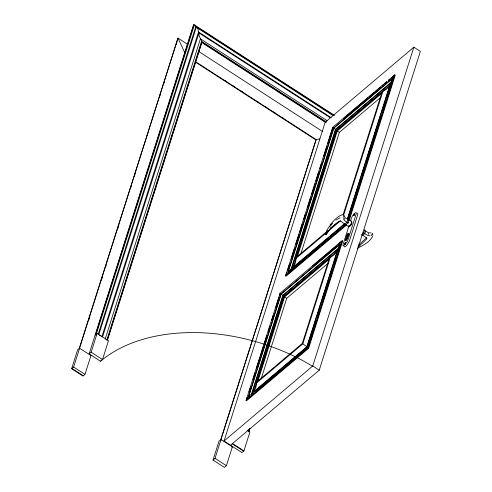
<?xml version="1.0" encoding="UTF-8"?>
<svg xmlns="http://www.w3.org/2000/svg" width="492" height="492" viewBox="0 0 492 492"><rect width="100%" height="100%" fill="white"/><g stroke="black" fill="none" stroke-linecap="round" stroke-linejoin="round"><path stroke-width="0.74" d="M344.099 246.129L344.179 246.836L345.058 246.775A10.35 2.983 -57.1 0 0 346.792 245.305L349.258 241.32L357.733 214.586L357.893 213.602L357.303 213.202M337.204 251.074L334.056 254.924L330.218 257.476L284.093 296.504L256.695 382.868L255.895 387.382L253.614 391.786L306.854 346.737L337.204 251.074L283.958 296.123L253.614 391.786M347.315 219.192L389.836 85.159L386.687 89.009L382.85 91.561L336.725 130.589L296.227 258.251L295.421 262.765L293.146 267.168L344.634 223.602M353.508 215.379C353.656 216.64 355.648 213.282 354.338 214.026A1.125 0.326 -57.1 0 0 354.074 214.315M353.662 215.25C353.76 216.271 355.347 213.577 354.308 214.198M330.673 228.319L334.837 224.58L339.455 221.172L340.452 221.068L348.625 226.627C351.067 225.502 353.791 220.68 349.388 220.053L345.027 217.685L344.388 215.613M351.571 223.073L351.854 221.591M364.48 229.807L365.63 230.994L364.806 233.571L362.739 235.274L361.804 235.059M347.875 219.524L347.057 222.101L345.052 223.854M328.896 230.557L326.005 234.61L325.956 233.368L326.614 232.851M351.651 222.519L351.977 223.19L351.571 224.192L350.009 226.123L349.363 226.197L351.233 223.657M348.945 234.856L349.105 234.321M344.548 219.198L344.861 218.171M368.219 234.487L368.539 233.466M71.629 368.711L77.607 349.873L79.599 348.188L90.977 355.538L84.999 374.375L83.007 376.06L71.629 368.711L73.622 367.026L177.969 38.093L187.637 44.335M184.869 52.89L177.969 38.093L79.175 348.545L79.63 348.834M88.689 320.28L89.845 316.62M101.463 280.016L102.619 276.356M105.411 267.568L106.106 265.373M117.717 228.768L118.88 225.102M130.491 188.498L131.653 184.838M134.439 176.05L135.134 173.854M147.213 135.786L147.907 133.59M159.519 96.979L160.681 93.32M163.467 84.538L164.168 82.336M176.241 44.268L176.942 42.072M312.457 366.22L301.516 359.849A161.634 106.469 17.6 0 0 100.522 361.239L89.144 353.889L193.491 24.957L193.91 24.6L334.437 115.374M95.546 334.695L193.91 24.6L194.235 25.295L333.883 115.497M95.995 334.984L194.235 25.295L195.884 26.34L196.308 27.238L332.469 115.196M89.144 353.889L91.143 352.198L97.121 333.361L108.492 340.71L102.52 359.547L100.522 361.239M98.197 334.283L195.884 26.34M98.787 334.665L196.308 27.238L197.077 27.558L198.042 29.083L198.522 31.992L101.875 336.657M102.508 337.069L198.977 32.964L198.522 31.992L331.11 117.637M105.128 339.259L200.428 38.837L199.1 35.424L198.977 32.964L330.298 117.791M106.752 340.31L201.591 41.334L201.339 39.809L200.428 38.837L327.069 120.645M107.428 339.474L201.652 42.447L201.978 42.171L326.208 122.416M107.527 339.929L201.978 42.171L201.591 41.334L326.27 121.875M213.024 460.051L219.002 441.213L221 439.522L232.372 446.871L226.4 465.709L224.401 467.4L213.024 460.051L215.022 458.359L316.147 139.574L319.794 138.873M195.779 61.82L316.147 139.574L220.668 439.805L221.209 440.156M247.365 430.42L249.893 432.05L243.915 450.887L241.923 452.578L224.044 441.029L325.169 122.237L413.87 47.183L420.371 51.383L319.247 370.175L230.545 445.229M280.655 292.752L342.161 240.705L342.647 241.018L308.632 348.25L246.541 400.789L246.055 400.476L280.071 293.244M346.405 225.121L286.073 276.172L285.588 275.858L332.703 127.33L387.179 81.235M339.824 243.245L340.175 242.316L341.688 241.424L307.949 347.782L246.523 399.756L247.218 397.573M249.069 391.743L250.686 386.644M252.993 379.363L255.077 372.801M256.461 368.434L259.93 357.506M260.391 356.048L263.392 346.577M264.321 343.662L266.861 335.649M268.245 331.282L269.868 326.178M271.713 320.353L273.331 315.255M275.643 307.967L279.112 297.039M279.573 295.581L280.262 293.398L279.93 293.201L280.981 293.958L248.251 397.13L246.738 398.028L246.523 399.756M345.728 224.647L286.055 275.139L286.522 273.681M287.445 270.754L289.536 264.173M291.387 258.331L294.407 248.823M295.797 244.438L298.81 234.936M299.739 232.015L302.285 223.971M303.681 219.586L305.304 214.469M307.623 207.157L310.637 197.655M311.565 194.734L315.04 183.768M315.969 180.847L318.521 172.803M319.911 168.418L321.534 163.301M323.853 155.989L326.866 146.487M327.795 143.566L331.27 132.6M331.737 131.136L332.893 127.483L332.561 127.287L333.607 128.043L287.783 272.513M248.761 396.355L281.19 294.124L339.455 244.825L307.026 347.057L248.761 396.355L249.444 396.232M288.976 271.615L288.294 271.738L333.822 128.209L392.087 78.911L347.487 219.506M251.301 394.596L282.814 295.268L338.859 247.839M290.833 269.979L335.446 129.353L391.491 81.924M252.095 393.348L283.14 295.477L338.016 249.038M291.393 269.456L335.772 129.562L390.648 83.123M293.146 267.168L336.589 130.208L389.836 85.159M284.61 296.91L257.949 380.956L302.303 343.428L328.963 259.382L284.61 296.91L286.725 298.275L328.158 263.22M342.992 215.17L381.595 93.468L337.241 130.995L297.482 256.338L326.663 231.652M261.221 378.668L286.725 298.275M300.981 253.331L339.357 132.36L380.79 97.305M248.331 431.625L249.032 429.43M248.595 431.546L249.524 428.618M248.786 431.921L249.942 428.261M256.695 382.868L302.82 343.84L330.218 257.476M343.508 215.57L382.85 91.561M309.093 341.368L312.574 330.39M313.041 328.927L315.593 320.876M317.451 315.028L319.074 309.905M321.393 302.586L328.822 279.173M329.751 276.246L331.842 269.659M333.699 263.804L335.323 258.681M338.109 249.905L339.732 244.782M347.924 218.952L350.931 209.469M351.399 208.011L354.406 198.522M355.329 195.607L357.875 187.581M359.265 183.202L360.888 178.092M363.201 170.798L364.357 167.151M367.137 158.393L370.605 147.452M371.073 145.989L374.08 136.505M375.002 133.584L377.087 127.022M378.477 122.643L380.562 116.075M382.413 110.239L384.959 102.213M386.349 97.834L389.818 86.887M390.279 85.43L392.364 78.861M307.586 346.442L308.742 342.789M311.061 335.489L312.678 330.372M314.997 323.072L315.692 320.882M322.875 298.238L324.031 294.585M326.811 285.821L328.902 279.247M330.753 273.404L331.909 269.751M349.437 214.5L351.528 207.907M353.853 200.582L354.548 198.387M362.217 174.217L364.308 167.624M366.165 161.763L367.327 158.098M374.535 135.392L375.691 131.733M378.945 121.481L380.574 116.352M382.899 109.027L383.594 106.832M348.643 219.512L394.32 75.51L392.807 76.401L392.598 78.136L333.607 128.043M246.055 400.476L308.146 347.936L342.161 240.705M348.607 220.391L394.793 74.79L395.279 75.104L349.326 219.973M224.044 441.029L312.746 365.974L413.87 47.183M372.942 235.748C370.15 242.095 363.059 245.287 357.253 248.398M348.902 226.117L342.924 244.838L343.121 245.834L345.273 244.456L347.629 240.969L356.325 213.528L356.38 212.79L355.71 212.569C352.684 214.377 351.263 217.79 350.513 221.08M347.284 234.832A2.189 0.633 -57.1 0 1 347.776 234.229L348.434 233.7A2.189 0.633 -57.1 0 1 348.883 233.854L348.361 235.434A2.189 0.633 -57.1 0 1 347.918 236.142C347.666 238.3 344.425 243.54 346.473 237.359A2.189 0.633 -57.1 0 1 346.3 237.187L346.516 236.185M347.241 238.675L347.703 237.279M344.498 243.823L344.646 244.45A1.168 0.338 -57.1 0 0 345.495 243.374L345.605 242.599L345.077 242.937M348.373 226.498L348.625 225.84M344.628 243.768C344.136 245.379 346.368 242.433 345.181 242.98M371.417 235.656L371.983 234.315M326.885 230.274L329.259 226.523M343.268 217.47L343.926 216.197M372.555 234.77L372.856 234.198L372.167 233.294M347.014 239.37L345.974 240.336M325.833 233.928L326.005 234.61L331.43 227.04M326.301 231.91L327.211 230.397L326.005 234.61M348.557 235.662L347.678 236.449M330.15 225.361L331.042 224.204M349.289 226.228L350.851 224.721M329.868 225.219C333.392 221.056 337.217 216.314 342.549 214.623M329.412 226.892L332.783 223.153M286.984 272.709L286.27 273.404L286.055 275.139M366.731 237.599L360.587 243.196L358.637 244.419M388.348 80.245L394.793 74.79M343.428 118.572L367.998 97.785M369.166 96.795L374.43 92.336M375.599 91.346L377.358 89.864M378.526 88.874L380.279 87.385M382.038 85.903L383.791 84.415M384.959 83.425L386.718 81.943M388.471 80.46L389.639 79.47M391.398 77.982L394.32 75.51M95.122 335.052L97.121 333.361M90.645 355.814L90.977 355.538M330.163 228.688L338.33 221.775M296.227 258.251L326.59 232.556M327.758 231.572L340.599 220.699M288.294 271.738L344.806 223.915M288.367 272.021L306.473 256.701M307.635 255.711L312.894 251.264M314.062 250.274L319.32 245.828M320.489 244.838L322.242 243.355M323.404 242.371L325.741 240.391M326.909 239.407L328.662 237.925M329.831 236.935L331.583 235.453M333.336 233.971L335.089 232.488M336.257 231.498L338.01 230.016M339.757 228.534L340.925 227.544M342.678 226.062L344.431 224.58M285.588 275.858L345.919 224.807M312.438 266.172L337.008 245.385M338.182 244.395L339.935 242.907M280.981 293.958L339.966 244.05M255.391 391.14L270.569 378.299M271.609 377.364L296.141 356.608M297.309 355.624L302.562 351.171M303.73 350.187L307.236 347.223L306.903 347.026L307.949 347.782M231.953 447.228L232.372 446.871M358.391 246.228L362.924 242.728L366.804 238.835L366.909 238.159L366.146 237.402L366.583 237.747L362.739 235.274M349.289 226.019L349.923 225.551M361.645 234.733L363.809 232.907L364.621 230.213M345.993 224.623L348.145 222.784L348.939 220.084M335.95 220.127L340.046 217.741M357.727 246.984L360.218 245.631M348.527 233.909L349.099 233.909M371.171 232.913L368.471 232.827L365.63 230.994M351.011 225.096L350.642 225.108L351.429 223.854L351.546 222.378M370.224 235.846L367.733 235.422L364.012 233.269L363.643 232.642M348.551 222.894L347.789 222.784L344.172 220.201L343.459 218.559M284.604 296.744L284.093 296.504M99.452 335.31L100.725 335.864M307.026 347.057L307.34 347.241M201.652 42.447L325.237 122.28M335.772 129.562L333.822 128.209M337.241 130.995L339.357 132.36M198.596 51.414L322.365 131.364M224.61 80.356L225.896 81.186M232.962 85.749L234.247 86.58M241.32 91.149L242.605 91.979M256.744 101.112L258.669 102.354M265.096 106.512L267.027 107.754M273.454 111.905L275.379 113.154M281.805 117.305L283.736 118.547M195.453 62.103L315.815 139.851M283.14 295.477L281.19 294.124M308.146 347.936L308.632 348.25M312.746 365.974L319.247 370.175M91.143 352.198L102.52 359.547M232.538 443.538L243.915 450.887M232.206 443.821L243.583 451.17M73.622 367.026L84.999 374.375M215.022 458.359L226.4 465.709M71.961 368.434L83.339 375.783M302.82 343.84L306.854 346.737M336.589 130.208L337.186 130.7M283.958 296.123L284.647 296.725M177.544 38.45L177.87 39.145M346.503 236.191A2.189 0.633 -57.1 0 1 347.124 235.059M347.364 235.422L347.051 236.289L347.088 235.957A1.39 0.4 -57.1 0 1 347.463 234.733L347.992 233.878L347.364 235.422M346.233 236.142L346.423 237.156C343.908 245.496 348.09 235.09 348.625 233.885L348.084 233.62L347.401 234.253L346.233 236.142"/></g></svg>
